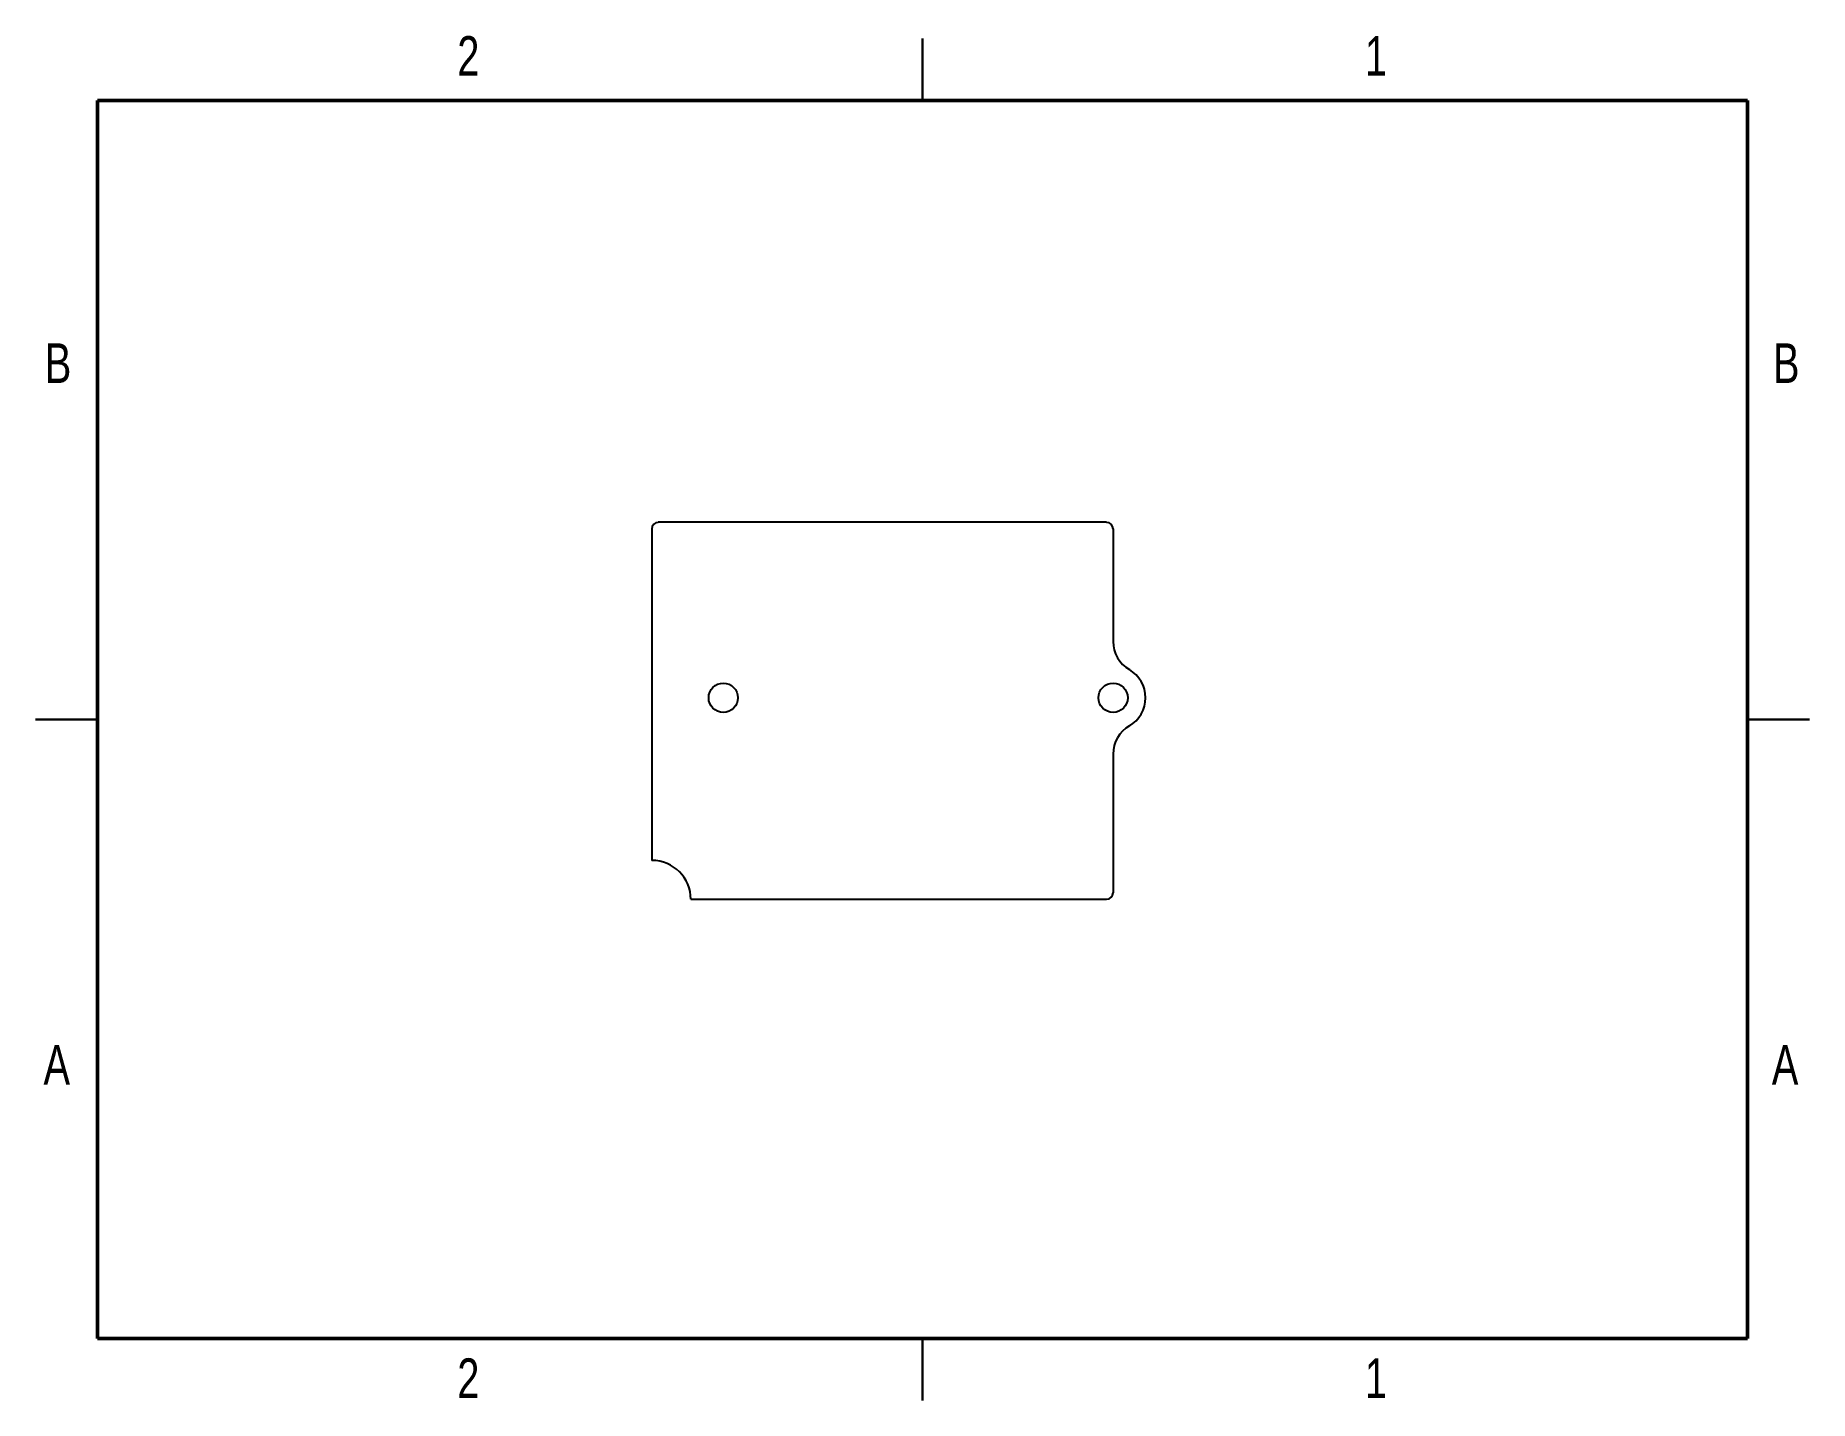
# Model space of a CAD drawing. Header units: inches. Extents: x 0.1 to 10.9, y 0.1 to 8.4.
import ezdxf

# ---------------------------------------------------------------- set-up
doc = ezdxf.new("R2010")
doc.units = ezdxf.units.IN
doc.header["$MEASUREMENT"] = 0
doc.styles.add('SLDTEXTSTYLE0', font='TXT', dxfattribs={"width": 0.75})

msp = doc.modelspace()

# ---------------------------------------------------------------- linework, layer by layer
at = {"color": 7, "linetype": 'Continuous', "lineweight": 25}
for p, q in [((5.5, 8.375), (5.5, 8)), ((5.5, 8), (5.5, 8.375)), ((3.86, 5.405), (3.86, 3.397)), ((6.615, 5.445), (3.899, 5.445)), ((6.655, 5.405), (6.655, 4.723)), ((0.125, 4.25), (0.5, 4.25)), ((0.5, 4.25), (0.125, 4.25)), ((10.875, 4.25), (10.5, 4.25)), ((10.5, 4.25), (10.875, 4.25)), ((6.655, 4.041), (6.655, 3.201)), ((4.096, 3.161), (6.615, 3.161)), ((5.5, 0.125), (5.5, 0.5)), ((5.5, 0.5), (5.5, 0.125))]:
    msp.add_line(p, q, dxfattribs=at)
at = {"color": 7, "linetype": 'Continuous', "lineweight": 50}
for p, q in [((0.5, 0.5), (0.5, 8)), ((0.5, 8), (10.5, 8)), ((10.5, 8), (10.5, 0.5)), ((10.5, 0.5), (0.5, 0.5))]:
    msp.add_line(p, q, dxfattribs=at)
at = {"color": 7, "linetype": 'Continuous', "lineweight": 25}
for centre in [(4.293, 4.382), (6.655, 4.382)]:
    msp.add_circle(centre, 0.0886, dxfattribs=at)
for centre, radius, start, end in [((3.899, 5.405), 0.0394, 90, 180), ((6.615, 5.405), 0.0394, 0, 90), ((6.852, 4.723), 0.197, 180, 240), ((6.655, 4.382), 0.197, 300, 60), ((6.852, 4.041), 0.197, 120, 180), ((3.86, 3.161), 0.236, 0, 90), ((6.615, 3.201), 0.0394, 270, 0)]:
    msp.add_arc(centre, radius, start, end, dxfattribs=at)

# ---------------------------------------------------------------- texts
at = {"color": 7, "linetype": 'Continuous', "lineweight": 0, "char_height": 0.24, "attachment_point": 2, "style": 'SLDTEXTSTYLE0'}
for s, insert in [('2', (2.748, 8.39)), ('1', (8.248, 8.39)), ('B', (0.262, 6.529)), ('B', (10.734, 6.529)), ('A', (0.254, 2.279)), ('A', (10.727, 2.279)), ('2', (2.748, 0.38)), ('1', (8.248, 0.38))]:
    msp.add_mtext(s, dxfattribs=dict(at, insert=insert))

doc.saveas('drawing.dxf')
